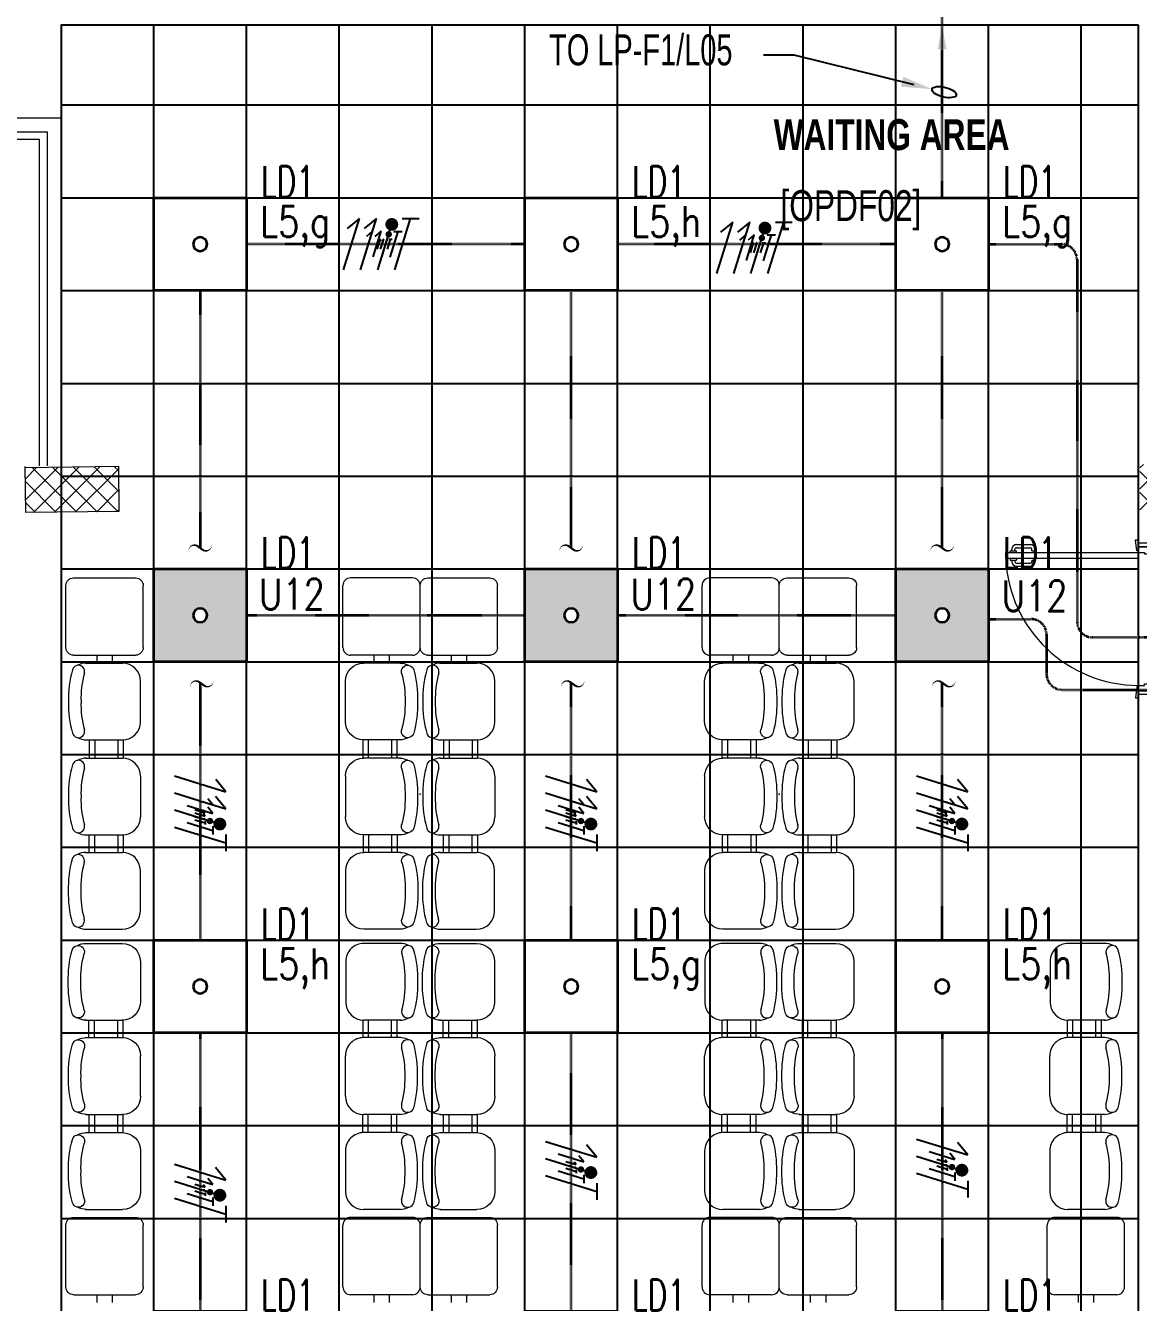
# Model space of a CAD drawing. Extents: x -12260 to 184725, y -29287 to 19916.
# Drawn here: x -1814 to 5386, y -10971 to -2713 of the extents above; entities that cross this region are included whole.
import ezdxf
from ezdxf import colors
from ezdxf.entities.mleader import LeaderData, LeaderLine
from ezdxf.enums import TextEntityAlignment as Align
from ezdxf.math import Vec2, Vec3

# ---------------------------------------------------------------- set-up
doc = ezdxf.new("R2010")
doc.units = 0
doc.header["$LTSCALE"] = 0.25
doc.linetypes.add('DASHDOT', pattern=[25.4, 12.7, -6.35, 0, -6.35])
for name, color, linetype, lineweight in [('01-First Floor-FUR$0$72_EGR_BASE_TEXT', 252, 'Continuous', 5), ('01-First Floor-FUR$0$C-HYDR-CTCH', 251, 'Continuous', 5), ('01-First Floor-FUR$0$Hatch', 252, 'Continuous', 5), ('01-First Floor-FUR$0$LOADING', 253, 'Continuous', 5), ('01-First Floor-FUR$0$Proj', 251, 'Continuous', 5), ('01-First Floor-FUR$0$Walls', 251, 'Continuous', 5), ('01-First Floor-FUR$0$Wooden Joinery', 251, 'Continuous', 5), ('E-LITE-CIRC', 6, 'Continuous', 25), ('E-LITE-CIRC-NUMB', 6, 'Continuous', 25), ('E-LITE-CLNG', 150, 'Continuous', 35), ('E-LITE-CLNG-CNDT', 6, 'DASHDOT', 35), ('E-LITE-CLNG-CNDT @ 100', 6, 'DASHDOT', 35), ('E-LITE-CTRL', 6, 'Continuous', 25), ('E-LITE-IDEN', 6, 'Continuous', 25), ('E-LITE-TEXT', 6, 'Continuous', 25), ('E-POWR-WIRE', 6, 'Continuous', 25), ('E-POWR-WIRE @ 100', 6, 'Continuous', 25), ('E-POWR-WIRE @ 20', 6, 'Continuous', 25), ('E-POWR-WIRE @ 50', 6, 'Continuous', 25)]:
    doc.layers.add(name, color=color, linetype=linetype, lineweight=lineweight)
doc.layers.add('01-First Floor-FUR$0$FALSE CEILING', color=251, linetype='Continuous')
doc.layers.add('E-LIGHTING CONDUIT', color=6, linetype='Continuous')
doc.styles.add('01-First Floor-FUR$0$X3G_ENTITY_9EC9', font='swisscl.ttf', dxfattribs={"height": 0.2})
doc.styles.add('01-First Floor-FUR$0$X3G_ENTITY_9F38', font='swisscl.ttf', dxfattribs={"height": 0.2})
doc.styles.add('DC_Elc_Romans', font='elc_romans.shx', dxfattribs={"width": 0.7})
doc.styles.add('DC_SIMPLEX', font='SIMPLEX.shx', dxfattribs={"width": 0.7})

# ---------------------------------------------------------------- blocks, each defined once
blk = doc.blocks.new('*U17')
blk.add_hatch(color=256).paths.add_polyline_path([(-0.287, 0), (0, -1.5), (0.287, 0)])
blk = doc.blocks.new('DC_Arrow-ArrowEllipse')
at = {"color": 0}
blk.add_ellipse((0, 0), major_axis=(0.4, 0), ratio=0.4, dxfattribs=at)
at = {"color": 0, "ltscale": 0.5}
blk.add_solid([(-1.4, 0.167), (-0.4, 0), (-1.4, -0.167)], dxfattribs=at)
blk = doc.blocks.new('*U24')
blk.add_lwpolyline([(-300, 300), (-300, -300), (300, -300), (300, 300)], close=True)
blk.add_circle((0, 0), 45)
at = {"layer": 'E-LITE-CIRC-NUMB', "style": 'DC_SIMPLEX', "width": 0.7, "flags": 8}
blk.add_attdef('CIRCUIT', text='', height=200, rotation=0, dxfattribs=at).set_placement((-473.9, 300), align=Align.RIGHT)
at = {"layer": 'E-LITE-CTRL', "style": 'DC_SIMPLEX', "width": 0.7, "flags": 8}
blk.add_attdef('CONTROL', (1118.9, -935), '', height=200, rotation=360, dxfattribs=at)
at = {"layer": 'E-LITE-IDEN', "style": 'DC_SIMPLEX', "width": 0.7, "flags": 8}
blk.add_attdef('TYPE', (460.4, 457.6), '', height=200, rotation=360, dxfattribs=at)
blk = doc.blocks.new('*U306')
h = blk.add_hatch(color=254)
h.dxf.hatch_style = 1
h.paths.add_polyline_path([(-300, 300), (-300, -300), (300, -300), (300, 300)])
edge = h.paths.add_edge_path(flags=16)
edge.add_arc((0, 0), 45, 0, 360)
blk.add_lwpolyline([(-300, 300), (-300, -300), (300, -300), (300, 300)], close=True)
blk.add_circle((0, 0), 45)
at = {"layer": 'E-LITE-CIRC-NUMB', "style": 'DC_SIMPLEX', "width": 0.7, "flags": 8}
blk.add_attdef('CIRCUIT', text='', height=200, rotation=0, dxfattribs=at).set_placement((-473.9, 300), align=Align.RIGHT)
at = {"layer": 'E-LITE-CTRL', "style": 'DC_SIMPLEX', "width": 0.7, "flags": 8}
blk.add_attdef('CONTROL', (1118.9, -935), '', height=200, rotation=360, dxfattribs=at)
at = {"layer": 'E-LITE-IDEN', "style": 'DC_SIMPLEX', "width": 0.7, "flags": 8}
blk.add_attdef('TYPE', (460.4, 457.6), '', height=200, rotation=360, dxfattribs=at)
blk = doc.blocks.new('*U307')
h = blk.add_hatch(color=254)
h.dxf.hatch_style = 1
h.paths.add_polyline_path([(-300, 300), (-300, -300), (300, -300), (300, 300)])
edge = h.paths.add_edge_path(flags=16)
edge.add_arc((0, 0), 45, 0, 360)
blk.add_lwpolyline([(-300, 300), (-300, -300), (300, -300), (300, 300)], close=True)
blk.add_circle((0, 0), 45)
at = {"layer": 'E-LITE-CIRC-NUMB', "style": 'DC_SIMPLEX', "width": 0.7, "flags": 8}
blk.add_attdef('CIRCUIT', text='', height=200, rotation=0, dxfattribs=at).set_placement((-473.9, 300), align=Align.RIGHT)
at = {"layer": 'E-LITE-CTRL', "style": 'DC_SIMPLEX', "width": 0.7, "flags": 8}
blk.add_attdef('CONTROL', (1118.9, -935), '', height=200, rotation=360, dxfattribs=at)
at = {"layer": 'E-LITE-IDEN', "style": 'DC_SIMPLEX', "width": 0.7, "flags": 8}
blk.add_attdef('TYPE', (460.4, 457.6), '', height=200, rotation=360, dxfattribs=at)
blk = doc.blocks.new('*U308')
h = blk.add_hatch(color=254)
h.dxf.hatch_style = 1
h.paths.add_polyline_path([(-300, 300), (-300, -300), (300, -300), (300, 300)])
edge = h.paths.add_edge_path(flags=16)
edge.add_arc((0, 0), 45, 0, 360)
blk.add_lwpolyline([(-300, 300), (-300, -300), (300, -300), (300, 300)], close=True)
blk.add_circle((0, 0), 45)
at = {"layer": 'E-LITE-CIRC-NUMB', "style": 'DC_SIMPLEX', "width": 0.7, "flags": 8}
blk.add_attdef('CIRCUIT', text='', height=200, rotation=0, dxfattribs=at).set_placement((-473.9, 300), align=Align.RIGHT)
at = {"layer": 'E-LITE-CTRL', "style": 'DC_SIMPLEX', "width": 0.7, "flags": 8}
blk.add_attdef('CONTROL', (1118.9, -935), '', height=200, rotation=360, dxfattribs=at)
at = {"layer": 'E-LITE-IDEN', "style": 'DC_SIMPLEX', "width": 0.7, "flags": 8}
blk.add_attdef('TYPE', (460.4, 457.6), '', height=200, rotation=360, dxfattribs=at)
blk = doc.blocks.new('*U42')
for p, q in [((-1.655, 2.719), (1.665, 1.689)), ((1.665, 1.689), (1.006, 2.491)), ((-1.658, 1.617), (1.663, 0.587)), ((1.663, 0.587), (1.004, 1.389)), ((-1.66, 0.515), (1.66, -0.515)), ((-1.663, -0.587), (1.658, -1.617)), ((1.659, -1.078), (1.657, -2.157))]:
    blk.add_line(p, q)
at = {"const_width": 0.414}
blk.add_lwpolyline([(1.278, -0.19, 1), (1.277, -0.604, 1)], format="xyb", close=True, dxfattribs=at)
blk = doc.blocks.new('*U722')
at = {"layer": 'E-POWR-WIRE @ 100', "xscale": 100, "yscale": 100, "zscale": 100}
blk.add_blockref('*U42', (4115.7, -7837.4, 0), dxfattribs=at)
at = {"layer": 'E-POWR-WIRE @ 20', "xscale": 20, "yscale": 20, "zscale": 20}
blk.add_blockref('*U42', (4115.7, -7837.4, 0), dxfattribs=at)
at = {"layer": 'E-POWR-WIRE @ 50', "xscale": 50, "yscale": 50, "zscale": 50}
blk.add_blockref('*U42', (4115.7, -7837.4, 0), dxfattribs=at)
blk = doc.blocks.new('*U40')
for p, q in [((-1.658, 1.617), (1.663, 0.587)), ((1.663, 0.587), (1.004, 1.389)), ((-1.66, 0.515), (1.66, -0.515)), ((-1.663, -0.587), (1.658, -1.617)), ((1.659, -1.078), (1.657, -2.157))]:
    blk.add_line(p, q)
at = {"const_width": 0.414}
blk.add_lwpolyline([(1.278, -0.19, 1), (1.277, -0.604, 1)], format="xyb", close=True, dxfattribs=at)
blk = doc.blocks.new('*U723')
at = {"layer": 'E-POWR-WIRE @ 100', "xscale": 100, "yscale": 100, "zscale": 100}
blk.add_blockref('*U40', (4115.7, -10075.5, 0), dxfattribs=at)
at = {"layer": 'E-POWR-WIRE @ 20', "xscale": 20, "yscale": 20, "zscale": 20}
blk.add_blockref('*U40', (4115.7, -10075.5, 0), dxfattribs=at)
at = {"layer": 'E-POWR-WIRE @ 50', "xscale": 50, "yscale": 50, "zscale": 50}
blk.add_blockref('*U40', (4115.7, -10075.5, 0), dxfattribs=at)
blk = doc.blocks.new('*U724')
at = {"layer": 'E-POWR-WIRE @ 100', "xscale": 100, "yscale": 100, "zscale": 100}
blk.add_blockref('*U40', (1715.7, -10090.8, 0), dxfattribs=at)
at = {"layer": 'E-POWR-WIRE @ 20', "xscale": 20, "yscale": 20, "zscale": 20}
blk.add_blockref('*U40', (1715.7, -10090.8, 0), dxfattribs=at)
at = {"layer": 'E-POWR-WIRE @ 50', "xscale": 50, "yscale": 50, "zscale": 50}
blk.add_blockref('*U40', (1715.7, -10090.8, 0), dxfattribs=at)
blk = doc.blocks.new('*U725')
at = {"layer": 'E-POWR-WIRE @ 100', "xscale": 100, "yscale": 100, "zscale": 100}
blk.add_blockref('*U42', (1715.7, -7837.4, 0), dxfattribs=at)
at = {"layer": 'E-POWR-WIRE @ 20', "xscale": 20, "yscale": 20, "zscale": 20}
blk.add_blockref('*U42', (1715.7, -7837.4, 0), dxfattribs=at)
at = {"layer": 'E-POWR-WIRE @ 50', "xscale": 50, "yscale": 50, "zscale": 50}
blk.add_blockref('*U42', (1715.7, -7837.4, 0), dxfattribs=at)
blk = doc.blocks.new('*U726')
at = {"layer": 'E-POWR-WIRE @ 100', "xscale": 100, "yscale": 100, "zscale": 100}
blk.add_blockref('*U42', (-684.3, -7837.4, 0), dxfattribs=at)
at = {"layer": 'E-POWR-WIRE @ 20', "xscale": 20, "yscale": 20, "zscale": 20}
blk.add_blockref('*U42', (-684.3, -7837.4, 0), dxfattribs=at)
at = {"layer": 'E-POWR-WIRE @ 50', "xscale": 50, "yscale": 50, "zscale": 50}
blk.add_blockref('*U42', (-684.3, -7837.4, 0), dxfattribs=at)
blk = doc.blocks.new('*U727')
at = {"layer": 'E-POWR-WIRE @ 100', "xscale": 100, "yscale": 100, "zscale": 100}
blk.add_blockref('*U40', (-684.3, -10237.4, 0), dxfattribs=at)
at = {"layer": 'E-POWR-WIRE @ 20', "xscale": 20, "yscale": 20, "zscale": 20}
blk.add_blockref('*U40', (-684.3, -10237.4, 0), dxfattribs=at)
at = {"layer": 'E-POWR-WIRE @ 50', "xscale": 50, "yscale": 50, "zscale": 50}
blk.add_blockref('*U40', (-684.3, -10237.4, 0), dxfattribs=at)
blk = doc.blocks.new('*U41')
for p, q in [((-2.719, -1.655), (-1.689, 1.665)), ((-1.689, 1.665), (-2.491, 1.006)), ((-1.617, -1.658), (-0.587, 1.663)), ((-0.587, 1.663), (-1.389, 1.004)), ((-0.515, -1.66), (0.515, 1.66)), ((0.587, -1.663), (1.617, 1.658)), ((1.078, 1.659), (2.157, 1.657))]:
    blk.add_line(p, q)
at = {"const_width": 0.414}
blk.add_lwpolyline([(0.19, 1.278, 1), (0.604, 1.277, 1)], format="xyb", close=True, dxfattribs=at)
blk = doc.blocks.new('*U728')
at = {"layer": 'E-POWR-WIRE @ 100', "xscale": 100, "yscale": 100, "zscale": 100}
blk.add_blockref('*U41', (516, -4127.2, 0), dxfattribs=at)
at = {"layer": 'E-POWR-WIRE @ 20', "xscale": 20, "yscale": 20, "zscale": 20}
blk.add_blockref('*U41', (516, -4127.2, 0), dxfattribs=at)
at = {"layer": 'E-POWR-WIRE @ 50', "xscale": 50, "yscale": 50, "zscale": 50}
blk.add_blockref('*U41', (516, -4127.2, 0), dxfattribs=at)
blk = doc.blocks.new('*U729')
at = {"layer": 'E-POWR-WIRE @ 100', "xscale": 100, "yscale": 100, "zscale": 100}
blk.add_blockref('*U41', (2930.2, -4150.7, -0.1), dxfattribs=at)
at = {"layer": 'E-POWR-WIRE @ 20', "xscale": 20, "yscale": 20, "zscale": 20}
blk.add_blockref('*U41', (2930.2, -4150.7, -0.1), dxfattribs=at)
at = {"layer": 'E-POWR-WIRE @ 50', "xscale": 50, "yscale": 50, "zscale": 50}
blk.add_blockref('*U41', (2930.2, -4150.7, -0.1), dxfattribs=at)
blk = doc.blocks.new('CD-CUT')
at = {"linetype": 'Continuous'}
blk.add_lwpolyline([(-30, 100, 0, 1.75, 0), (-14, 97, 1.75, 17.5, -0.545095), (15, 21, 17.5, 17.5, 0), (-15, -21, 17.5, 1.75, 0.545095), (14, -97, 1.75, 0, 0), (30, -100, 0, 0, 0)], format="xyseb", dxfattribs=at)
blk = doc.blocks.new('01-First Floor-FUR$0$A$C72370EFE')
at = {"layer": '01-First Floor-FUR$0$Wooden Joinery'}
for p, q in [((-0.05, -0.07), (-0.05, -0.16)), ((-0.03, -0.07), (-0.03, -0.16)), ((-0.01, -0.04), (-0.02, -0.04)), ((-0.01, -0.06), (-0.02, -0.06)), ((-0.01, -0.03), (-0.01, -0.07)), ((0, -0.03), (-0.01, -0.03)), ((0, -0.07), (-0.01, -0.07)), ((0.04, -0.03), (0.05, -0.03)), ((0.04, -0.07), (0.05, -0.07)), ((0.05, -0.03), (0.05, -0.07)), ((0.05, -0.04), (0.06, -0.04)), ((0.05, -0.06), (0.06, -0.06)), ((0.07, -0.07), (0.07, -0.16)), ((0.09, -0.07), (0.09, -0.16)), ((-0.01, -0.17), (-0.02, -0.17)), ((-0.01, -0.19), (-0.02, -0.19)), ((-0.01, -0.17), (-0.01, -0.19)), ((0.05, -0.17), (0.06, -0.17)), ((0.05, -0.17), (0.05, -0.19)), ((0.05, -0.19), (0.06, -0.19))]:
    blk.add_line(p, q, dxfattribs=at)
for centre, radius, start, end in [((-0.02, -0.07), 0.03, 90, 180), ((-0.02, -0.07), 0.01, 90, 180), ((0.06, -0.07), 0.03, 0, 90), ((0.06, -0.07), 0.01, 0, 90), ((-0.02, -0.16), 0.03, 180, 270), ((-0.02, -0.16), 0.01, 180, 270), ((0.06, -0.16), 0.01, 270, 0), ((0.06, -0.16), 0.03, 270, 0)]:
    blk.add_arc(centre, radius, start, end, dxfattribs=at)
blk = doc.blocks.new('01-First Floor-FUR$0$A$C5DAD61B4')
at = {"layer": '01-First Floor-FUR$0$Wooden Joinery'}
for points in [[(80, 959.1), (80, 969.1), (10, 979.1), (10, 959.1)], [(940, 959.1), (940, 969.1), (1010, 979.1), (1010, 959.1)], [(70, 859.1), (70, 849.1), (0, 839.1), (0, 859.1)], [(120, 859.1), (120, 0), (80, 0), (80, 859.1)], [(950, 859.1), (950, 849.1), (1020, 839.1), (1020, 859.1)]]:
    blk.add_lwpolyline(points, close=True, dxfattribs=at)
for points in [[(45, 859.1), (45, 959.1), (20, 959.1), (20, 859.1), (45, 859.1)], [(45, 859.1), (80, 859.1), (80, 899.1), (90, 899.1), (90, 959.1), (45, 959.1), (45, 859.1)], [(975, 859.1), (940, 859.1), (940, 899.1), (930, 899.1), (930, 959.1), (975, 959.1), (975, 859.1)], [(975, 859.1), (975, 959.1), (1000, 959.1), (1000, 859.1), (975, 859.1)]]:
    blk.add_lwpolyline(points, dxfattribs=at)
blk.add_arc((80, 859.1), 860, 272.66603, 0, dxfattribs=at)
at = {"layer": '01-First Floor-FUR$0$Wooden Joinery', "xscale": 999.9999999998854, "yscale": 999.9999999998854, "zscale": 999.9999999998854, "rotation": 180}
blk.add_blockref('01-First Floor-FUR$0$A$C72370EFE', (120, 0), dxfattribs=at)
blk = doc.blocks.new('01-First Floor-FUR$0$GF21009T-P')
for p, q in [((0.4002, 0.5), (0, 0.5)), ((-0.0499, 0.4501), (-0.0499, 0.0499)), ((0.4501, 0.4501), (0.4501, 0.0499)), ((0.4501, 0.3), (0.5001, 0.3)), ((0.4501, 0.2), (0.5001, 0.2)), ((0.4002, 0), (0, 0))]:
    blk.add_line(p, q)
for centre, start, end in [((0, 0.4501), 90, 180), ((0.4002, 0.4501), 0, 90), ((0, 0.0499), 180, 270), ((0.4002, 0.0499), 270, 0)]:
    blk.add_arc(centre, 0.0499, start, end)
blk = doc.blocks.new('01-First Floor-FUR$0$3 s')
at = {"layer": '01-First Floor-FUR$0$LOADING', "ltscale": 20}
for p, q in [((-699751.3, -400642.9), (-699535.1, -400642.9)), ((-699751.3, -400642.9), (-699512.7, -400642.9)), ((-699395.5, -401022.6), (-699395.5, -400760.1)), ((-699751.3, -401139.7), (-699512.7, -401139.7)), ((-699728.3, -401139.7), (-699728.3, -401257.6)), ((-699692.1, -401139.7), (-699692.1, -401257.6)), ((-699542.3, -401139.7), (-699542.3, -401257.6)), ((-699507.5, -401139.6), (-699507.5, -401257.6)), ((-699751.3, -401257.5), (-699512.7, -401257.5)), ((-699395.5, -401374.7), (-699395.5, -401637.2)), ((-699751.3, -401754.4), (-699512.7, -401754.4)), ((-699751.3, -401754.4), (-699535.1, -401754.4)), ((-699729.5, -401754.3), (-699729.5, -401867)), ((-699693.4, -401754.3), (-699693.4, -401867)), ((-699543.5, -401754.3), (-699543.5, -401867)), ((-699508.8, -401754.3), (-699508.8, -401867.1)), ((-699752.5, -401867), (-699536.4, -401867)), ((-699752.5, -401867), (-699514, -401867)), ((-699396.8, -402246.7), (-699396.8, -401984.2)), ((-699752.5, -402363.9), (-699514, -402363.9))]:
    blk.add_line(p, q, dxfattribs=at)
for centre, radius, start, end in [((-699174.6, -400871.8), 687.4, 164.36103, 181.62474), ((-699797.6, -400697.4), 40.5, 344.36103, 164.36104), ((-699746.1, -400760.1), 117.2, 90, 118.96988), ((-699174.6, -400871.8), 606.4, 164.36103, 181.84194), ((-699512.7, -400760.1), 117.2, 0, 90), ((-699174.6, -400910.8), 687.4, 178.37526, 195.63897), ((-699174.6, -400910.8), 606.4, 178.15806, 195.63897), ((-699512.7, -401022.6), 117.2, 270, 0), ((-699797.6, -401085.2), 40.5, 195.63896, 15.63897), ((-699746.1, -401022.6), 117.2, 241.03012, 270), ((-699797.6, -401312.1), 40.5, 344.36103, 164.36104), ((-699746.1, -401374.7), 117.2, 90, 118.96988), ((-699512.7, -401374.7), 117.2, 0, 90), ((-699174.6, -401486.5), 687.4, 164.36103, 181.62474), ((-699174.6, -401486.5), 606.4, 164.36103, 181.84194), ((-699174.6, -401525.5), 687.4, 178.37526, 195.63897), ((-699174.6, -401525.5), 606.4, 178.15806, 195.63897), ((-699797.6, -401699.8), 40.5, 195.63896, 15.63897), ((-699512.7, -401637.2), 117.2, 270, 0), ((-699746.1, -401637.2), 117.2, 241.03012, 270), ((-699747.3, -401984.2), 117.2, 90, 118.96988), ((-699514, -401984.2), 117.2, 0, 90), ((-699175.9, -402096), 687.4, 164.36103, 181.62474), ((-699798.9, -401921.6), 40.5, 344.36103, 164.36104), ((-699175.9, -402096), 606.4, 164.36103, 181.84194), ((-699175.9, -402135), 687.4, 178.37526, 195.63897), ((-699175.9, -402135), 606.4, 178.15806, 195.63897), ((-699514, -402246.7), 117.2, 270, 0), ((-699798.9, -402309.3), 40.5, 195.63896, 15.63897), ((-699747.3, -402246.7), 117.2, 241.03012, 270)]:
    blk.add_arc(centre, radius, start, end, dxfattribs=at)
blk = doc.blocks.new('01-First Floor-FUR')
at = {"layer": '01-First Floor-FUR$0$Hatch'}
h = blk.add_hatch(dxfattribs=at)
h.set_pattern_fill('ANSI37', color=256, scale=30)
h.set_pattern_definition([(45, (-1823.345, -13062.25), (-67.35192, 67.35192), []), (135, (-1823.345, -13062.25), (-67.35192, -67.35192), [])])
h.paths.add_polyline_path([(49129.3, 8855.6), (48525.4, 8847.5), (48529.3, 8559.1), (49133.2, 8567.2)])
h.paths.add_polyline_path([(41968.6, 8847.9), (41385, 8842.5), (41365.1, 8551.1), (41948.6, 8556.5)])
h.paths.add_polyline_path([(27591.6, 8840.5), (26992.5, 8836.4), (26986.8, 8543.4), (27585.9, 8547.5)])
h.paths.add_polyline_path([(34776.8, 8842.7), (34175.6, 8835.2), (34167.4, 8549.5), (34768.6, 8557)])
h.paths.add_polyline_path([(20372.4, 8849.8), (19765.9, 8827.9), (19780.4, 8535.4), (20386.9, 8557.2)])
h.paths.add_polyline_path([(13635.8, 8839.4), (12413.8, 8863.3), (12407.4, 8567.2), (13629.3, 8543.3)])
h.paths.add_polyline_path([(13649.8, 1639.3), (12434.8, 1623.6), (12421.4, 1331.2), (13636.4, 1346.9)])
h.paths.add_polyline_path([(13623.8, -5553.9), (12420.7, -5569.8), (12415, -5862.9), (13618.1, -5846.9)])
h.paths.add_polyline_path([(13642.3, -12752.6), (12445.6, -12764), (12448.4, -13058.5), (13645.1, -13047)])
h.paths.add_polyline_path([(6007.3, -12750.5), (5403.7, -12754.2), (5414.4, -13039.6), (6017.9, -13035.9)])
h.paths.add_polyline_path([(5991.8, -5552.5), (5395, -5550.9), (5394.9, -5852.1), (5991.7, -5853.6)])
h.paths.add_polyline_path([(6001.7, 1637.1), (5382.4, 1638.3), (5371.8, 1335.4), (5991.1, 1334.1)])
h.paths.add_polyline_path([(5978.4, 8816.5), (5377.7, 8830.9), (5374.1, 8541.3), (5974.8, 8526.8)])
h.paths.add_polyline_path([(-1220.7, 8814.6), (-1823.3, 8837.3), (-1821.5, 8549), (-1218.8, 8526.3)])
h.paths.add_polyline_path([(-1213, -5563.7), (-1815, -5570.7), (-1811.6, -5862.3), (-1209.6, -5855.3)])
h.paths.add_polyline_path([(-1195.5, -12758.3), (-1793.9, -12759.3), (-1789, -13060), (-1190.6, -13059)])
h.paths.add_polyline_path([(20391.2, -12745), (19785.5, -12758), (19791.3, -13059.2), (20396.9, -13046.2)])
h.paths.add_polyline_path([(20384.7, -5552.6), (19790.3, -5570.1), (19792.4, -5866.7), (20386.8, -5849.1)])
h.paths.add_polyline_path([(20376, 1655.5), (19777, 1647.8), (19781.1, 1347.6), (20380, 1355.3)])
h.paths.add_polyline_path([(27576.3, 1640.2), (26974.4, 1644.9), (26978.6, 1352.8), (27580.6, 1348.1)])
h.paths.add_polyline_path([(27580.1, -5542.5), (26976.2, -5560), (26989.7, -5860.1), (27589.8, -5839.1)])
h.paths.add_polyline_path([(27596.2, -12758.5), (26992.3, -12751.9), (26990, -13037.6), (27593.8, -13044.2)])
h.paths.add_polyline_path([(34794.7, -12748), (34197.4, -12762.6), (34206.4, -13062.3), (34803.7, -13047.7)])
h.paths.add_polyline_path([(34787.4, -5559.7), (34186.1, -5557.7), (34187.2, -5855), (34788.5, -5856.9)])
h.paths.add_polyline_path([(34750.9, 1644.2), (34170.1, 1648.9), (34189.8, 1359), (34770.6, 1354.3)])
h.paths.add_polyline_path([(41954.3, 1643.4), (41356.7, 1657.2), (41358.7, 1365.3), (41956.3, 1351.5)])
h.paths.add_polyline_path([(41955.3, -5555.1), (41386.9, -5562.7), (41388.7, -5856.9), (41957.1, -5849.3)])
h.paths.add_polyline_path([(41992.3, -12752.3), (41387.1, -12754.9), (41388.4, -13059.5), (41993.7, -13056.8)])
h.paths.add_polyline_path([(49166.6, -12752.8), (48578.6, -12736.7), (48565.4, -13043.9), (49153.3, -13060)])
h.paths.add_polyline_path([(49150.8, -5553.4), (48547.6, -5552.3), (48545.6, -5848.8), (49148.8, -5849.9)])
at = {"layer": '01-First Floor-FUR$0$C-HYDR-CTCH', "elevation": 0, "flags": 128}
blk.add_lwpolyline([(-1815, -5570.7), (-1213, -5563.7), (-1209.6, -5855.3), (-1811.6, -5862.3), (-1815.1, -5564.8)], dxfattribs=at)
at = {"layer": '01-First Floor-FUR$0$FALSE CEILING', "linetype": 'Continuous'}
for p, q in [((-984.1, -12827.2), (-984.1, -2710)), ((-384.1, -12827.2), (-384.1, -2710)), ((215.9, -12827.2), (215.9, -2710)), ((815.9, -12827.2), (815.9, -2710)), ((1415.9, -12827.2), (1415.9, -2710)), ((2015.9, -12827.2), (2015.9, -2710)), ((2615.9, -12827.2), (2615.9, -2710)), ((3215.9, -12827.2), (3215.9, -2710)), ((3815.9, -12827.2), (3815.9, -2710)), ((4415.9, -12827.2), (4415.9, -2710)), ((5015.9, -12827.2), (5015.9, -2710)), ((-1584, -3227.2), (5386, -3227.2)), ((-1584, -3827.2), (5386, -3827.2)), ((-1584, -4427.2), (5386, -4427.2)), ((-1584, -5027.2), (5386, -5027.2)), ((-1584, -5627.2), (5386, -5627.2)), ((-1584, -6227.2), (5386, -6227.2)), ((-1584, -6827.2), (5386, -6827.2)), ((-1584, -7427.2), (5386, -7427.2)), ((-1584, -8027.2), (5386, -8027.2)), ((-1584, -8627.2), (5386, -8627.2)), ((-1584, -9227.2), (5386, -9227.2)), ((-1584, -9827.2), (5386, -9827.2)), ((-1584, -10427.2), (5386, -10427.2))]:
    blk.add_line(p, q, dxfattribs=at)
at = {"layer": '01-First Floor-FUR$0$FALSE CEILING'}
blk.add_lwpolyline([(5386, -2710), (-1584, -2710), (-1584.1, -12827.2), (5385.9, -12827.2)], close=True, dxfattribs=at)
at = {"layer": '01-First Floor-FUR$0$LOADING'}
for p in [(739.3, -7684.3, -0.1), (3062.7, -7684.3, -0.1)]:
    blk.add_point(p, dxfattribs=at)
at = {"layer": '01-First Floor-FUR$0$Proj'}
for points in [[(-3033.2, -4669.6), (-4397.2, -7397.6), (-4531.4, -7330.5), (-2521.1, -3310), (-1584, -3310), (-1584, -5560)], [(-2566.1, -3400), (-1674, -3400), (-1674, -5560)]]:
    blk.add_lwpolyline(points, dxfattribs=at)
blk.add_lwpolyline([(-1724, -5560), (-1724, -3450), (-2535.2, -3450), (-4464.3, -7308.2), (-4419.6, -7330.5), (-3122.7, -4736.7, -0.414214), (-3055.6, -4714.3)], format="xyb", dxfattribs=at)
at = {"layer": '01-First Floor-FUR$0$Walls'}
blk.add_line((-1584, -12760), (-1584, -5860), dxfattribs=at)
at = {"layer": '01-First Floor-FUR$0$LOADING', "extrusion": (-3.51192e-12, 1.27212e-09, 1), "xscale": -1000, "yscale": 1000, "zscale": 1000, "rotation": 90.00000458082476}
for p in [(-1052.7, -6334.9, -0.1), (1239.3, -6334.9, -0.1), (3562.7, -6334.9, -0.1), (-1052.7, -10470.1, -0.1), (1239.3, -10470.1, -0.1), (3562.7, -10470.1, -0.1)]:
    blk.add_blockref('01-First Floor-FUR$0$GF21009T-P', p, dxfattribs=at)
at = {"layer": '01-First Floor-FUR$0$LOADING', "extrusion": (3.51192e-12, 1.27212e-09, 1), "xscale": 1000, "yscale": 1000, "zscale": 1000, "rotation": 269.9999954191752}
for p in [(239.3, -6334.9, -0.1), (2562.7, -6334.9, -0.1), (239.3, -10470.1, -0.1), (2562.7, -10470.1, -0.1), (4795.8, -10470.1, -0.1)]:
    blk.add_blockref('01-First Floor-FUR$0$GF21009T-P', p, dxfattribs=at)
at = {"layer": '01-First Floor-FUR$0$LOADING'}
for p in [(698325.9, 393807, -0.1), (700617.9, 393807, -0.1), (702941.3, 393807, -0.1)]:
    blk.add_blockref('01-First Floor-FUR$0$3 s', p, dxfattribs=at)
at = {"layer": '01-First Floor-FUR$0$LOADING', "xscale": -1}
for p in [(-699139.3, 393807, -0.1), (-696815.9, 393807, -0.1)]:
    blk.add_blockref('01-First Floor-FUR$0$3 s', p, dxfattribs=at)
at = {"layer": '01-First Floor-FUR$0$LOADING', "xscale": -1, "rotation": 180}
for p in [(698325.9, -411012.2, -0.1), (700617.9, -411012.2, -0.1), (702941.3, -411012.2, -0.1)]:
    blk.add_blockref('01-First Floor-FUR$0$3 s', p, dxfattribs=at)
at = {"layer": '01-First Floor-FUR$0$LOADING', "rotation": 180}
for p in [(-699139.3, -411012.2, -0.1), (-696815.9, -411012.2, -0.1), (-694582.8, -411012.2, -0.1)]:
    blk.add_blockref('01-First Floor-FUR$0$3 s', p, dxfattribs=at)
at = {"layer": '01-First Floor-FUR$0$Wooden Joinery', "rotation": 269.9999999999999}
blk.add_blockref('01-First Floor-FUR$0$A$C5DAD61B4', (4526.9, -6040), dxfattribs=at)
at = {"layer": '01-First Floor-FUR$0$72_EGR_BASE_TEXT', "char_height": 200, "attachment_point": 2}
for s, insert, style in [('{\\fSwis721 LtCn BT|b1|i0|c0|p34;WAITING AREA}', (3788.8, -3319, 0), '01-First Floor-FUR$0$X3G_ENTITY_9EC9'), ('[OPDF02]', (3525.7, -3778.2, 0), '01-First Floor-FUR$0$X3G_ENTITY_9F38')]:
    blk.add_mtext(s, dxfattribs=dict(at, insert=insert, style=style))

msp = doc.modelspace()

# ---------------------------------------------------------------- linework, layer by layer
at = {"layer": 'E-LITE-CLNG-CNDT', "elevation": 0}
for points in [[(4116, -3827.2), (4116, -2462.2, -0.414214), (4216, -2362.2), (7420.4, -2362.2, 0.414214), (7520.4, -2262.2), (7520.4, 2768.9)], [(4416, -4127.2), (4888.5, -4127.2, -0.414214), (4988.5, -4227.2), (4988.5, -6569.4, 0.414214), (5088.5, -6669.4), (6408.1, -6669.4)]]:
    msp.add_lwpolyline(points, format="xyb", dxfattribs=at)
for points in [[(1416, -4127.2), (-384, -4127.2)], [(3816, -4127.2), (2016, -4127.2)], [(-684, -4427.2), (-684, -6091.9)], [(1716, -6091.9), (1716, -4427.2)], [(4116, -6091.9), (4116, -4427.2)], [(-684, -6962.7), (-684, -8627.2)], [(1716, -8627.2), (1716, -6962.7)], [(4116, -8627.2), (4116, -6962.7)], [(-684, -9227.2), (-684, -11027.2)], [(1716, -11027.2), (1716, -9227.2)], [(4116, -9227.2), (4116, -11027.2)]]:
    msp.add_lwpolyline(points, dxfattribs=at)
at = {"layer": 'E-LITE-CLNG-CNDT', "color": 1, "elevation": 0}
for points in [[(-384, -6527.2), (1416, -6527.2)], [(2016, -6527.2), (3816, -6527.2)]]:
    msp.add_lwpolyline(points, dxfattribs=at)
msp.add_lwpolyline([(4416, -6551.9), (4691.7, -6551.9, -0.414214), (4791.7, -6651.9), (4791.7, -6908.1, 0.414214), (4891.7, -7008.1), (6308.1, -7008.1, -0.414214), (6408.1, -7108.1), (6408.1, -9069.4)], format="xyb", dxfattribs=at)

# ---------------------------------------------------------------- block references
at = {"layer": 'E-LIGHTING CONDUIT', "xscale": 0.762, "yscale": 0.762, "zscale": 0.762, "rotation": 270}
for p in [(-684, -6091.9, 0), (1716, -6091.9, 0), (4116, -6091.9, 0), (-673.8, -6970.2, 0), (1726.2, -6970.2, 0), (4126.2, -6970.2, 0)]:
    msp.add_blockref('CD-CUT', p, dxfattribs=at)
at = {"layer": 'E-LITE-CLNG'}
ref = msp.add_blockref('*U24', (-684, -4127.2, 0), dxfattribs=dict(at, xscale=-1))
ref.add_attrib('TYPE', 'LD1', (-290.6, -3822.7, 0), dxfattribs={"layer": 'E-LITE-IDEN', "height": 200, "rotation": 0, "style": 'DC_SIMPLEX', "width": 0.7, "flags": 8})
ref = msp.add_blockref('*U24', (1716, -4127.2, 0), dxfattribs=dict(at, xscale=-1))
ref.add_attrib('TYPE', 'LD1', (2109.4, -3822.7, 0), dxfattribs={"layer": 'E-LITE-IDEN', "height": 200, "rotation": 0, "style": 'DC_SIMPLEX', "width": 0.7, "flags": 8})
ref = msp.add_blockref('*U24', (4116, -4127.2, 0), dxfattribs=dict(at, xscale=-1))
ref.add_attrib('TYPE', 'LD1', (4509.4, -3822.7, 0), dxfattribs={"layer": 'E-LITE-IDEN', "height": 200, "rotation": 0, "style": 'DC_SIMPLEX', "width": 0.7, "flags": 8})
ref = msp.add_blockref('*U308', (-684, -6527.2, 0), dxfattribs=dict(at, xscale=-1))
ref.add_attrib('TYPE', 'LD1', (-290.6, -6222.7, 0), dxfattribs={"layer": 'E-LITE-IDEN', "height": 200, "rotation": 0, "style": 'DC_SIMPLEX', "width": 0.7, "flags": 8})
ref = msp.add_blockref('*U307', (1716, -6527.2, 0), dxfattribs=dict(at, xscale=-1))
ref.add_attrib('TYPE', 'LD1', (2109.4, -6222.7, 0), dxfattribs={"layer": 'E-LITE-IDEN', "height": 200, "rotation": 0, "style": 'DC_SIMPLEX', "width": 0.7, "flags": 8})
ref = msp.add_blockref('*U306', (4116, -6527.2, 0), dxfattribs=dict(at, xscale=-1))
ref.add_attrib('TYPE', 'LD1', (4509.4, -6222.7, 0), dxfattribs={"layer": 'E-LITE-IDEN', "height": 200, "rotation": 0, "style": 'DC_SIMPLEX', "width": 0.7, "flags": 8})
ref = msp.add_blockref('*U24', (-684, -8927.2, 0), dxfattribs=dict(at, xscale=-1))
ref.add_attrib('TYPE', 'LD1', (-290.6, -8622.7, 0), dxfattribs={"layer": 'E-LITE-IDEN', "height": 200, "rotation": 0, "style": 'DC_SIMPLEX', "width": 0.7, "flags": 8})
ref = msp.add_blockref('*U24', (1716, -8927.2, 0), dxfattribs=dict(at, xscale=-1))
ref.add_attrib('TYPE', 'LD1', (2109.4, -8622.7, 0), dxfattribs={"layer": 'E-LITE-IDEN', "height": 200, "rotation": 0, "style": 'DC_SIMPLEX', "width": 0.7, "flags": 8})
ref = msp.add_blockref('*U24', (4116, -8927.2, 0), dxfattribs=dict(at, xscale=-1))
ref.add_attrib('TYPE', 'LD1', (4509.4, -8622.7, 0), dxfattribs={"layer": 'E-LITE-IDEN', "height": 200, "rotation": 0, "style": 'DC_SIMPLEX', "width": 0.7, "flags": 8})
ref = msp.add_blockref('*U24', (-684, -11327.2, 0), dxfattribs=dict(at, xscale=-1))
ref.add_attrib('TYPE', 'LD1', (-290.6, -11022.7, 0), dxfattribs={"layer": 'E-LITE-IDEN', "height": 200, "rotation": 0, "style": 'DC_SIMPLEX', "width": 0.7, "flags": 8})
ref = msp.add_blockref('*U24', (1716, -11327.2, 0), dxfattribs=dict(at, xscale=-1))
ref.add_attrib('TYPE', 'LD1', (2109.4, -11022.7, 0), dxfattribs={"layer": 'E-LITE-IDEN', "height": 200, "rotation": 0, "style": 'DC_SIMPLEX', "width": 0.7, "flags": 8})
ref = msp.add_blockref('*U24', (4116, -11327.2, 0), dxfattribs=dict(at, xscale=-1))
ref.add_attrib('TYPE', 'LD1', (4509.4, -11022.7, 0), dxfattribs={"layer": 'E-LITE-IDEN', "height": 200, "rotation": 0, "style": 'DC_SIMPLEX', "width": 0.7, "flags": 8})
at = {"layer": 'E-LITE-CLNG-CNDT'}
msp.add_blockref('01-First Floor-FUR', (0, 0), dxfattribs=at)
at = {"layer": 'E-LITE-CLNG-CNDT @ 100', "xscale": 100, "yscale": 100, "zscale": 100, "rotation": 180}
msp.add_blockref('*U17', (4116, -2866.8, 0), dxfattribs=at)
at = {"layer": 'E-POWR-WIRE'}
for name in ['*U728', '*U729', '*U726', '*U725', '*U722', '*U724', '*U723', '*U727']:
    msp.add_blockref(name, (0, 0), dxfattribs=at)

# ---------------------------------------------------------------- texts
at = {"layer": 'E-LITE-CIRC', "style": 'DC_SIMPLEX', "width": 0.8}
for s, p in [('L5,g', (-295.8, -4080.7, 0)), ('L5,h', (2104.2, -4080.7, 0)), ('L5,g', (4504.2, -4080.7, 0)), ('U12', (-303.2, -6490.5, 0)), ('U12', (2099.7, -6490.5, 0)), ('U12', (4501.4, -6501.2, 0)), ('L5,h', (-295.8, -8880.7, 0)), ('L5,g', (2104.2, -8880.7, 0)), ('L5,h', (4504.2, -8880.7, 0))]:
    msp.add_text(s, height=200, rotation=0.00003, dxfattribs=at).set_placement(p)

# ---------------------------------------------------------------- leaders
at = {"layer": 'E-LITE-TEXT'}
ml = msp.add_multileader_mtext('Standard', dxfattribs=at)
ml.set_content('TO LP-F1/L05', color=256, style='DC_Elc_Romans')
ml.set_leader_properties(color=45)
ml.set_arrow_properties(name='DC_Arrow-ArrowEllipse')
ml.build(insert=Vec2(0, 0))
ml.multileader.update_dxf_attribs({"dogleg_length": 2, "arrow_head_size": 200, "scale": 100})
ctx = ml.context
ctx.base_point, ctx.scale, ctx.char_height, ctx.arrow_head_size, ctx.landing_gap_size, ctx.plane_origin = Vec3(1026.3, -2904, 0), 100, 200, 200, 200, Vec3(-3892.6, -987.1, 0)
ctx.text_align_type = 2
notes = []
notes.append((ctx, [(1, (1, 1, 0), (3159.6, -2904, 0), (-1, 0), 200, [(0, [(4128.9, -3144.2, 0)], 0, [])])]))
ctx.mtext.insert, ctx.mtext.alignment, ctx.mtext.flow_direction = Vec3(2759.6, -2770.7, 0), 3, 5
for ctx, leaders in notes:
    for number, flags, end, landing, length, lines in leaders:
        leader = LeaderData()
        leader.index, (leader.has_last_leader_line, leader.has_dogleg_vector, leader.attachment_direction) = number, flags
        leader.last_leader_point, leader.dogleg_vector, leader.dogleg_length = Vec3(end), Vec3(landing), length
        for number, points, colour, breaks in lines:
            line = LeaderLine()
            line.index, line.vertices, line.color, line.breaks = number, Vec3.list(points), colors.encode_raw_color(colour), breaks
            leader.lines.append(line)
        ctx.leaders.append(leader)

doc.saveas('drawing.dxf')
